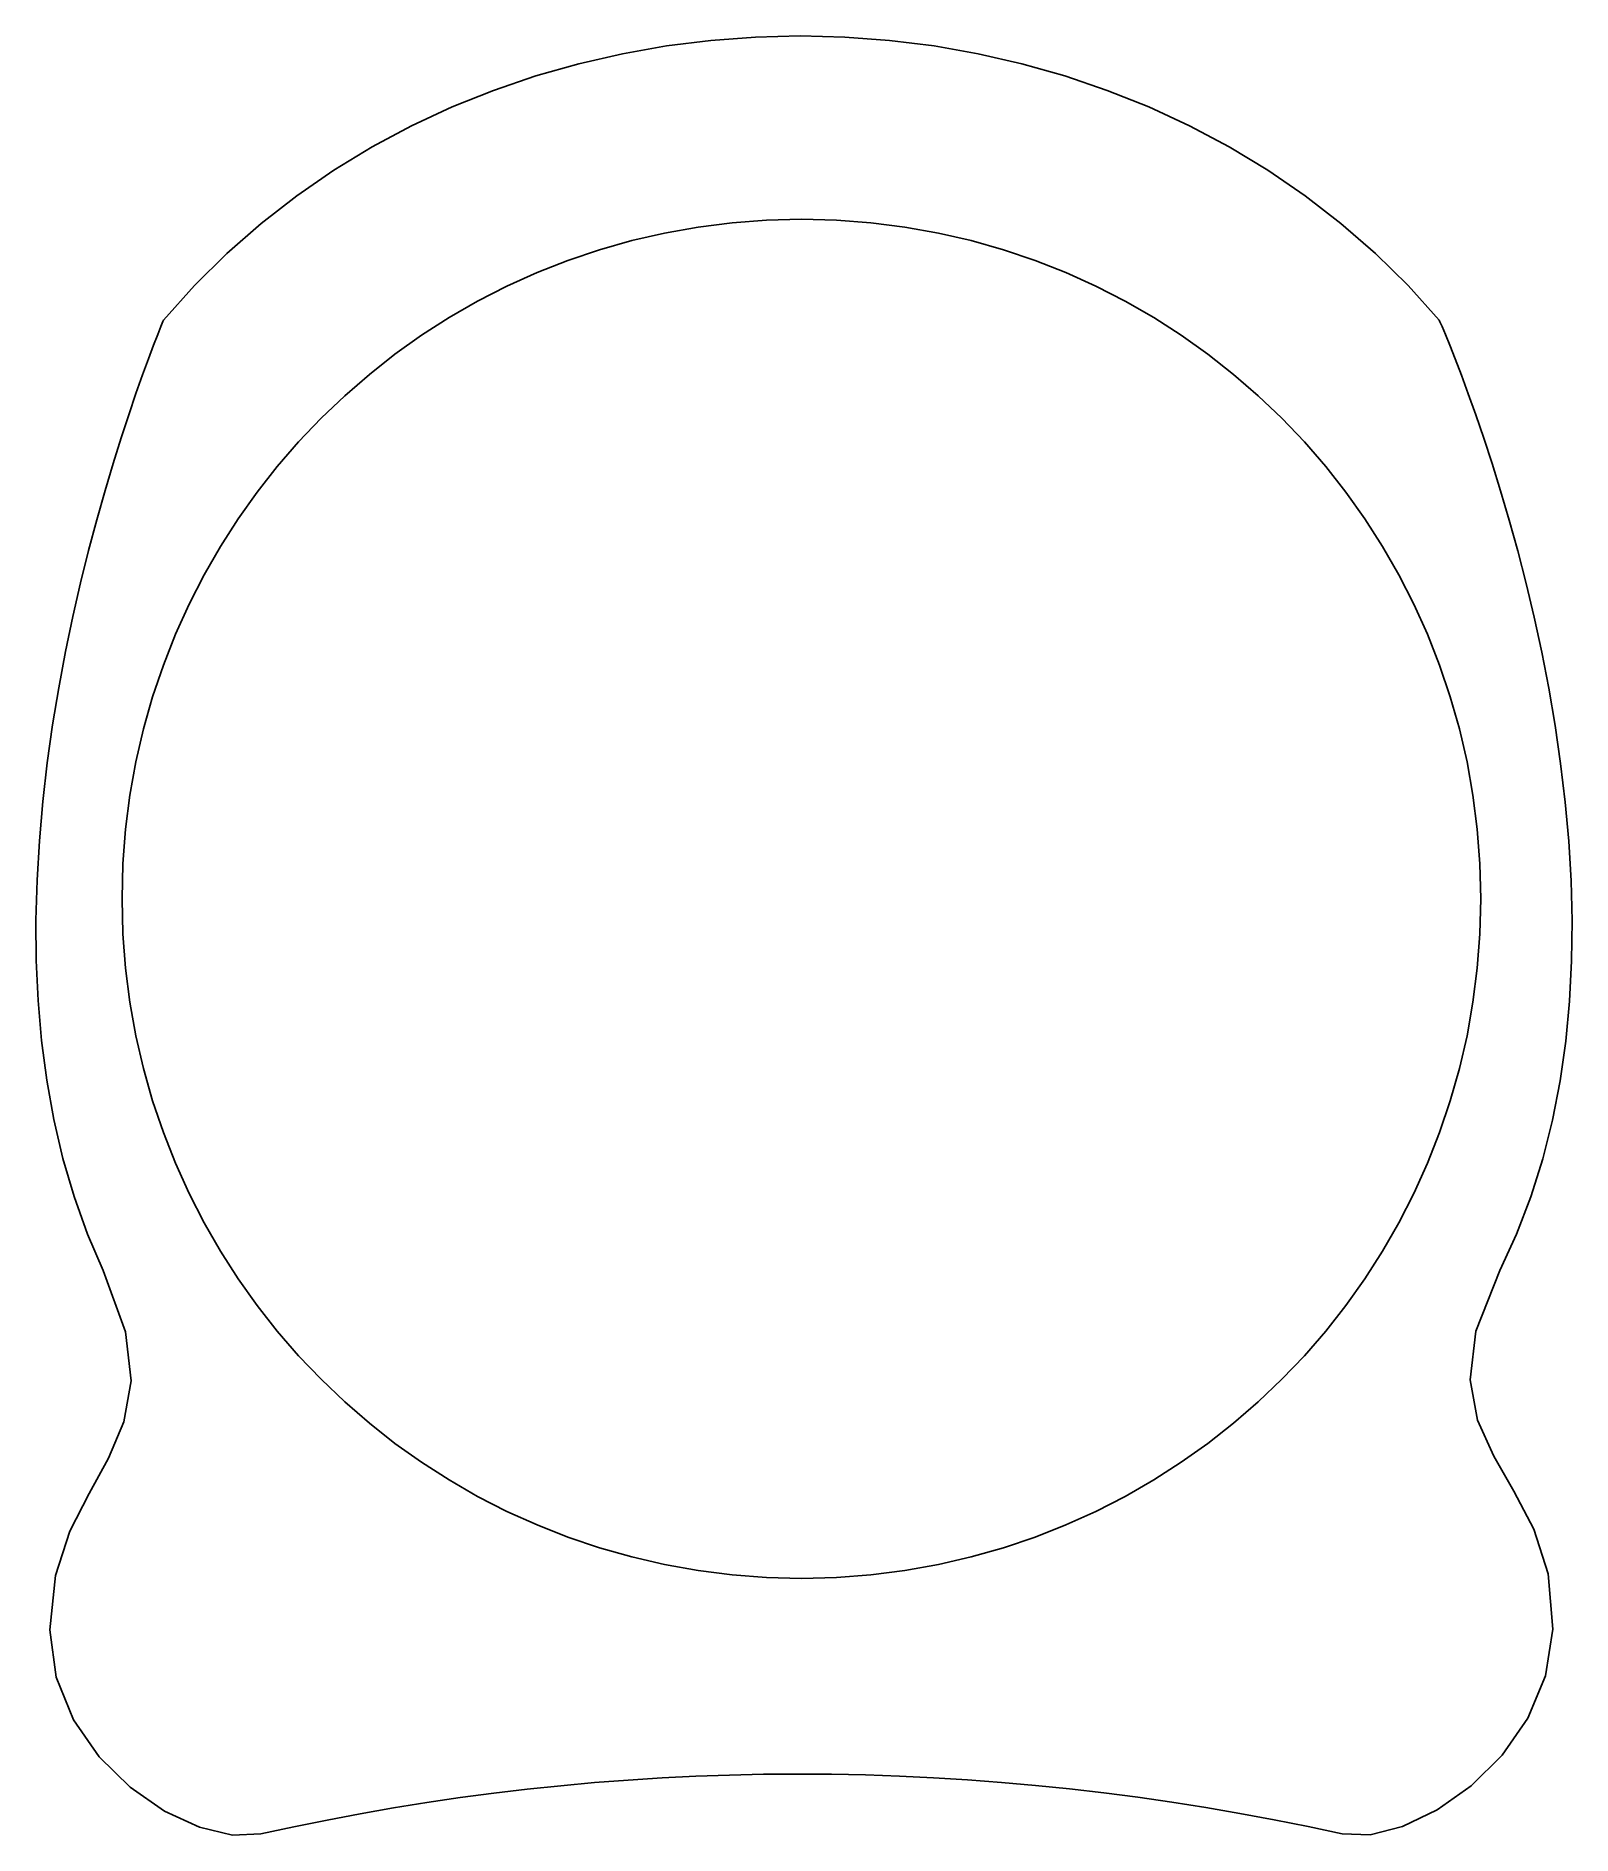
# Model space of a CAD drawing. Extents: x 89.5 to 110.5, y 83.8 to 108.5.
import ezdxf

# ---------------------------------------------------------------- set-up
doc = ezdxf.new("R2010")
doc.units = 0
doc.layers.add('outline_segments', color=7, linetype='CONTINUOUS')

msp = doc.modelspace()

# ---------------------------------------------------------------- linework, layer by layer
at = {"layer": 'outline_segments', "color": 7}
for p, q in [((98.150976, 108.331989), (97.548121, 108.225701)), ((98.758705, 108.40791), (98.150976, 108.331989)), ((99.369728, 108.453463), (98.758705, 108.40791)), ((99.982463, 108.468647), (99.369728, 108.453463)), ((100.59534, 108.453463), (99.982463, 108.468647)), ((101.206774, 108.40791), (100.59534, 108.453463)), ((101.815186, 108.331989), (101.206774, 108.40791)), ((102.418998, 108.225701), (101.815186, 108.331989)), ((96.951721, 108.089044), (96.363353, 107.922019)), ((97.548121, 108.225701), (96.951721, 108.089044)), ((103.016631, 108.089044), (102.418998, 108.225701)), ((103.60651, 107.922019), (103.016631, 108.089044)), ((96.363353, 107.922019), (95.784594, 107.724627)), ((104.187049, 107.724627), (103.60651, 107.922019)), ((95.784594, 107.724627), (95.217025, 107.496865)), ((104.756672, 107.496865), (104.187049, 107.724627)), ((95.217025, 107.496865), (94.662221, 107.238736)), ((105.313802, 107.238736), (104.756672, 107.496865)), ((94.662221, 107.238736), (94.121769, 106.95024)), ((105.856859, 106.95024), (105.313802, 107.238736)), ((94.121769, 106.95024), (93.597242, 106.631374)), ((106.384262, 106.631374), (105.856859, 106.95024)), ((93.597242, 106.631374), (93.090218, 106.282141)), ((106.894435, 106.282141), (106.384262, 106.631374)), ((93.090218, 106.282141), (92.602281, 105.902538)), ((107.385798, 105.902538), (106.894435, 106.282141)), ((92.602281, 105.902538), (92.135006, 105.492568)), ((107.856774, 105.492568), (107.385798, 105.902538)), ((92.135006, 105.492568), (91.689973, 105.052231)), ((108.305781, 105.052231), (107.856774, 105.492568)), ((91.689973, 105.052231), (91.268759, 104.581524)), ((108.731239, 104.581524), (108.305781, 105.052231)), ((91.232268, 104.493025), (91.189133, 104.385227)), ((91.259361, 104.559087), (91.232268, 104.493025)), ((91.268759, 104.581524), (91.259361, 104.559087)), ((108.741089, 104.559031), (108.731239, 104.581524)), ((108.769483, 104.492824), (108.741089, 104.559031)), ((108.814672, 104.384795), (108.769483, 104.492824)), ((91.131624, 104.237574), (91.061407, 104.051956)), ((91.189133, 104.385227), (91.131624, 104.237574)), ((108.874899, 104.23684), (108.814672, 104.384795)), ((108.948418, 104.05085), (108.874899, 104.23684)), ((91.061407, 104.051956), (90.980147, 103.830254)), ((109.033474, 103.828722), (108.948418, 104.05085)), ((90.980147, 103.830254), (90.889506, 103.574352)), ((109.12832, 103.572351), (109.033474, 103.828722)), ((90.889506, 103.574352), (90.791146, 103.286138)), ((109.231201, 103.283629), (109.12832, 103.572351)), ((90.791146, 103.286138), (90.686732, 102.967495)), ((109.340373, 102.964455), (109.231201, 103.283629)), ((90.686732, 102.967495), (90.577927, 102.620311)), ((109.454081, 102.616718), (109.340373, 102.964455)), ((90.577927, 102.620311), (90.466395, 102.246465)), ((109.570574, 102.242319), (109.454081, 102.616718)), ((90.466395, 102.246465), (90.3538, 101.847846)), ((109.688099, 101.843147), (109.570574, 102.242319)), ((90.3538, 101.847846), (90.241803, 101.426336)), ((109.804911, 101.421101), (109.688099, 101.843147)), ((90.241803, 101.426336), (90.132067, 100.983823)), ((109.919259, 100.978071), (109.804911, 101.421101)), ((90.132067, 100.983823), (90.026259, 100.522192)), ((110.029388, 100.515955), (109.919259, 100.978071)), ((90.026259, 100.522192), (89.926039, 100.043323)), ((110.133548, 100.036645), (110.029388, 100.515955)), ((89.926039, 100.043323), (89.833072, 99.549107)), ((110.229991, 99.542037), (110.133548, 100.036645)), ((89.833072, 99.549107), (89.749023, 99.041425)), ((110.316967, 99.034028), (110.229991, 99.542037)), ((89.749023, 99.041425), (89.675552, 98.522162)), ((110.392721, 98.514508), (110.316967, 99.034028)), ((89.675552, 98.522162), (89.614324, 97.993204)), ((110.455504, 97.985375), (110.392721, 98.514508)), ((89.614324, 97.993204), (89.567001, 97.456434)), ((110.503569, 97.448524), (110.455504, 97.985375)), ((89.567001, 97.456434), (89.535248, 96.913738)), ((110.535161, 96.905847), (110.503569, 97.448524)), ((89.535248, 96.913738), (89.520742, 96.367003)), ((110.548539, 96.359239), (110.535161, 96.905847)), ((89.520742, 96.367003), (89.525117, 95.818109)), ((110.541935, 95.810596), (110.548539, 96.359239)), ((89.525117, 95.818109), (89.550065, 95.268947)), ((110.513608, 95.261812), (110.541935, 95.810596)), ((89.550065, 95.268947), (89.597227, 94.721396)), ((110.461806, 94.714781), (110.513608, 95.261812)), ((89.597227, 94.721396), (89.668274, 94.177342)), ((110.384779, 94.171399), (110.461806, 94.714781)), ((89.668274, 94.177342), (89.764873, 93.638673)), ((110.280777, 93.633559), (110.384779, 94.171399)), ((89.764873, 93.638673), (89.888684, 93.107271)), ((110.148051, 93.103157), (110.280777, 93.633559)), ((89.888684, 93.107271), (90.041372, 92.585022)), ((109.984845, 92.582084), (110.148051, 93.103157)), ((90.041372, 92.585022), (90.224602, 92.07381)), ((109.789412, 92.072238), (109.984845, 92.582084)), ((90.224602, 92.07381), (90.440033, 91.575522)), ((109.560002, 91.575516), (109.789412, 92.072238)), ((90.440033, 91.575522), (90.747418, 90.736856)), ((109.233756, 90.743474), (109.560002, 91.575516)), ((90.747418, 90.736856), (90.822811, 90.06274)), ((109.153359, 90.077108), (109.233756, 90.743474)), ((90.822811, 90.06274), (90.725264, 89.502859)), ((109.255489, 89.524754), (109.153359, 90.077108)), ((90.725264, 89.502859), (90.513826, 89.006899)), ((109.476834, 89.034748), (109.255489, 89.524754)), ((90.513826, 89.006899), (90.247538, 88.524544)), ((109.754077, 88.555425), (109.476834, 89.034748)), ((90.247538, 88.524544), (89.985455, 88.005487)), ((110.023899, 88.03512), (109.754077, 88.555425)), ((89.985455, 88.005487), (89.786624, 87.399409)), ((110.222984, 87.422167), (110.023899, 88.03512)), ((110.288014, 86.664903), (110.222984, 87.422167)), ((89.786624, 87.399409), (89.710091, 86.655999)), ((110.187404, 86.025424), (110.288014, 86.664903)), ((89.710091, 86.655999), (89.798878, 86.007176)), ((89.798878, 86.007176), (90.035022, 85.425778)), ((109.944589, 85.448133), (110.187404, 86.025424)), ((109.59347, 84.943257), (109.944589, 85.448133)), ((90.035022, 85.425778), (90.383764, 84.920914)), ((109.167955, 84.521036), (109.59347, 84.943257)), ((90.383764, 84.920914), (90.810351, 84.501684)), ((90.810351, 84.501684), (91.280028, 84.177202)), ((95.787684, 84.421442), (96.24684, 84.475948)), ((96.24684, 84.475948), (96.7068, 84.524115)), ((96.7068, 84.524115), (97.167517, 84.565934)), ((97.167517, 84.565934), (97.628941, 84.601404)), ((97.628941, 84.601404), (98.091027, 84.63051)), ((98.091027, 84.63051), (98.553733, 84.653257)), ((98.553733, 84.653257), (99.017003, 84.669626)), ((99.017003, 84.669626), (99.480799, 84.679588)), ((99.480799, 84.679588), (99.945071, 84.683172)), ((99.945071, 84.683172), (100.409773, 84.68035)), ((100.409773, 84.68035), (100.874855, 84.671093)), ((100.874855, 84.671093), (101.340274, 84.65543)), ((101.340274, 84.65543), (101.80598, 84.633332)), ((101.80598, 84.633332), (102.271932, 84.604788)), ((102.271932, 84.604788), (102.738075, 84.569792)), ((102.738075, 84.569792), (103.204371, 84.528342)), ((103.204371, 84.528342), (103.670766, 84.480424)), ((103.670766, 84.480424), (104.137217, 84.426031)), ((108.701944, 84.191694), (109.167955, 84.521036)), ((93.960024, 84.14023), (94.4155, 84.219995)), ((94.4155, 84.219995), (94.871969, 84.29346)), ((94.871969, 84.29346), (95.329378, 84.360609)), ((95.329378, 84.360609), (95.787684, 84.421442)), ((104.137217, 84.426031), (104.603677, 84.365156)), ((104.603677, 84.365156), (105.0701, 84.297789)), ((105.0701, 84.297789), (105.536436, 84.223923)), ((105.536436, 84.223923), (106.002641, 84.143547)), ((91.280028, 84.177202), (91.758036, 83.956566)), ((91.758036, 83.956566), (92.209623, 83.848892)), ((92.599998, 83.86321), (93.052225, 83.961829)), ((93.052225, 83.961829), (93.505582, 84.054172)), ((93.505582, 84.054172), (93.960024, 84.14023)), ((106.002641, 84.143547), (106.468669, 84.056653)), ((106.468669, 84.056653), (106.934468, 83.963232)), ((106.934468, 83.963232), (107.4, 83.863277)), ((107.784065, 83.852581), (108.229346, 83.965464)), ((108.229346, 83.965464), (108.701944, 84.191694)), ((92.209623, 83.848892), (92.600029, 83.863286)), ((92.600029, 83.863286), (92.599998, 83.86321)), ((107.4, 83.863277), (107.784065, 83.852581))]:
    msp.add_line(p, q, dxfattribs=at)
at = {"layer": 'outline_segments', "color": 5}
for p, q in [((98.583699, 105.853962), (99.049126, 105.913105)), ((99.049126, 105.913105), (99.521422, 105.949018)), ((99.521422, 105.949018), (99.999998, 105.961125)), ((99.999998, 105.961125), (100.478573, 105.949018)), ((100.478573, 105.949018), (100.950869, 105.913105)), ((100.950869, 105.913105), (101.416296, 105.853962)), ((97.234462, 105.54301), (97.675782, 105.668331)), ((97.675782, 105.668331), (98.125723, 105.772177)), ((98.125723, 105.772177), (98.583699, 105.853962)), ((101.416296, 105.853962), (101.874272, 105.772177)), ((101.874272, 105.772177), (102.324213, 105.668331)), ((102.324213, 105.668331), (102.765533, 105.54301)), ((96.380018, 105.230279), (96.802346, 105.396799)), ((96.802346, 105.396799), (97.234462, 105.54301)), ((102.765533, 105.54301), (103.197649, 105.396799)), ((103.197649, 105.396799), (103.619977, 105.230279)), ((95.968064, 105.044038), (96.380018, 105.230279)), ((103.619977, 105.230279), (104.031931, 105.044038)), ((95.567065, 104.838659), (95.968064, 105.044038)), ((104.031931, 105.044038), (104.43293, 104.838659)), ((95.17761, 104.614727), (95.567065, 104.838659)), ((104.43293, 104.838659), (104.822385, 104.614727)), ((94.800279, 104.372826), (95.17761, 104.614727)), ((104.822385, 104.614727), (105.199716, 104.372826)), ((94.435659, 104.113537), (94.800279, 104.372826)), ((105.199716, 104.372826), (105.564336, 104.113537)), ((94.084332, 103.837451), (94.435659, 104.113537)), ((105.564336, 104.113537), (105.915663, 103.837451)), ((93.746887, 103.545147), (94.084332, 103.837451)), ((105.915663, 103.837451), (106.253108, 103.545147)), ((93.423904, 103.237212), (93.746887, 103.545147)), ((106.253108, 103.545147), (106.576091, 103.237212)), ((93.115968, 102.914228), (93.423904, 103.237212)), ((106.576091, 103.237212), (106.884027, 102.914228)), ((92.823665, 102.576784), (93.115968, 102.914228)), ((106.884027, 102.914228), (107.17633, 102.576784)), ((92.547578, 102.225457), (92.823665, 102.576784)), ((107.17633, 102.576784), (107.452417, 102.225457)), ((92.288289, 101.860837), (92.547578, 102.225457)), ((107.452417, 102.225457), (107.711706, 101.860837)), ((92.046388, 101.483506), (92.288289, 101.860837)), ((107.711706, 101.860837), (107.953607, 101.483506)), ((91.822456, 101.09405), (92.046388, 101.483506)), ((107.953607, 101.483506), (108.177539, 101.09405)), ((91.617078, 100.693052), (91.822456, 101.09405)), ((108.177539, 101.09405), (108.382918, 100.693052)), ((91.430836, 100.281098), (91.617078, 100.693052)), ((108.382918, 100.693052), (108.569159, 100.281098)), ((91.264317, 99.858769), (91.430836, 100.281098)), ((108.569159, 100.281098), (108.735678, 99.858769)), ((91.118106, 99.426653), (91.264317, 99.858769)), ((108.735678, 99.858769), (108.881889, 99.426653)), ((90.992785, 98.985334), (91.118106, 99.426653)), ((108.881889, 99.426653), (109.00721, 98.985334)), ((90.888939, 98.535393), (90.992785, 98.985334)), ((109.00721, 98.985334), (109.111057, 98.535393)), ((90.807153, 98.077416), (90.888939, 98.535393)), ((109.111057, 98.535393), (109.192842, 98.077416)), ((90.748011, 97.61199), (90.807153, 98.077416)), ((109.192842, 98.077416), (109.251984, 97.61199)), ((90.712098, 97.139694), (90.748011, 97.61199)), ((109.251984, 97.61199), (109.287897, 97.139694)), ((90.699991, 96.661118), (90.712098, 97.139694)), ((109.287897, 97.139694), (109.300004, 96.661118)), ((90.712098, 96.182543), (90.699991, 96.661118)), ((109.300004, 96.661118), (109.287897, 96.182543)), ((90.748011, 95.710247), (90.712098, 96.182543)), ((109.287897, 96.182543), (109.251984, 95.710247)), ((90.807153, 95.24482), (90.748011, 95.710247)), ((109.251984, 95.710247), (109.192842, 95.24482)), ((90.888939, 94.786844), (90.807153, 95.24482)), ((109.192842, 95.24482), (109.111057, 94.786844)), ((90.992785, 94.336902), (90.888939, 94.786844)), ((109.111057, 94.786844), (109.00721, 94.336902)), ((91.118106, 93.895583), (90.992785, 94.336902)), ((109.00721, 94.336902), (108.881889, 93.895583)), ((91.264317, 93.463467), (91.118106, 93.895583)), ((108.881889, 93.895583), (108.735678, 93.463467)), ((91.430836, 93.041138), (91.264317, 93.463467)), ((108.735678, 93.463467), (108.569159, 93.041138)), ((91.617078, 92.629184), (91.430836, 93.041138)), ((108.569159, 93.041138), (108.382918, 92.629184)), ((91.822456, 92.228186), (91.617078, 92.629184)), ((108.382918, 92.629184), (108.177539, 92.228186)), ((92.046388, 91.838731), (91.822456, 92.228186)), ((108.177539, 92.228186), (107.953607, 91.838731)), ((92.288289, 91.461399), (92.046388, 91.838731)), ((107.953607, 91.838731), (107.711706, 91.461399)), ((92.547578, 91.09678), (92.288289, 91.461399)), ((107.711706, 91.461399), (107.452417, 91.09678)), ((92.823665, 90.745452), (92.547578, 91.09678)), ((107.452417, 91.09678), (107.17633, 90.745452)), ((93.115968, 90.408008), (92.823665, 90.745452)), ((107.17633, 90.745452), (106.884027, 90.408008)), ((93.423904, 90.085024), (93.115968, 90.408008)), ((106.884027, 90.408008), (106.576091, 90.085024)), ((93.746887, 89.777089), (93.423904, 90.085024)), ((106.576091, 90.085024), (106.253108, 89.777089)), ((94.084332, 89.484786), (93.746887, 89.777089)), ((106.253108, 89.777089), (105.915663, 89.484786)), ((94.435659, 89.208699), (94.084332, 89.484786)), ((105.915663, 89.484786), (105.564336, 89.208699)), ((94.800279, 88.94941), (94.435659, 89.208699)), ((105.564336, 89.208699), (105.199716, 88.94941)), ((95.17761, 88.707509), (94.800279, 88.94941)), ((105.199716, 88.94941), (104.822385, 88.707509)), ((95.567065, 88.483577), (95.17761, 88.707509)), ((104.822385, 88.707509), (104.43293, 88.483577)), ((95.968064, 88.278198), (95.567065, 88.483577)), ((104.43293, 88.483577), (104.031931, 88.278198)), ((96.380018, 88.091957), (95.968064, 88.278198)), ((104.031931, 88.278198), (103.619977, 88.091957)), ((96.802346, 87.925437), (96.380018, 88.091957)), ((97.234462, 87.779226), (96.802346, 87.925437)), ((103.197649, 87.925437), (102.765533, 87.779226)), ((103.619977, 88.091957), (103.197649, 87.925437)), ((97.675782, 87.653906), (97.234462, 87.779226)), ((98.125723, 87.550059), (97.675782, 87.653906)), ((102.324213, 87.653906), (101.874272, 87.550059)), ((102.765533, 87.779226), (102.324213, 87.653906)), ((98.583699, 87.468274), (98.125723, 87.550059)), ((99.049126, 87.409131), (98.583699, 87.468274)), ((99.521422, 87.373219), (99.049126, 87.409131)), ((100.950869, 87.409131), (100.478573, 87.373219)), ((101.416296, 87.468274), (100.950869, 87.409131)), ((101.874272, 87.550059), (101.416296, 87.468274)), ((99.999998, 87.361111), (99.521422, 87.373219)), ((100.478573, 87.373219), (99.999998, 87.361111))]:
    msp.add_line(p, q, dxfattribs=at)

doc.saveas('drawing.dxf')
